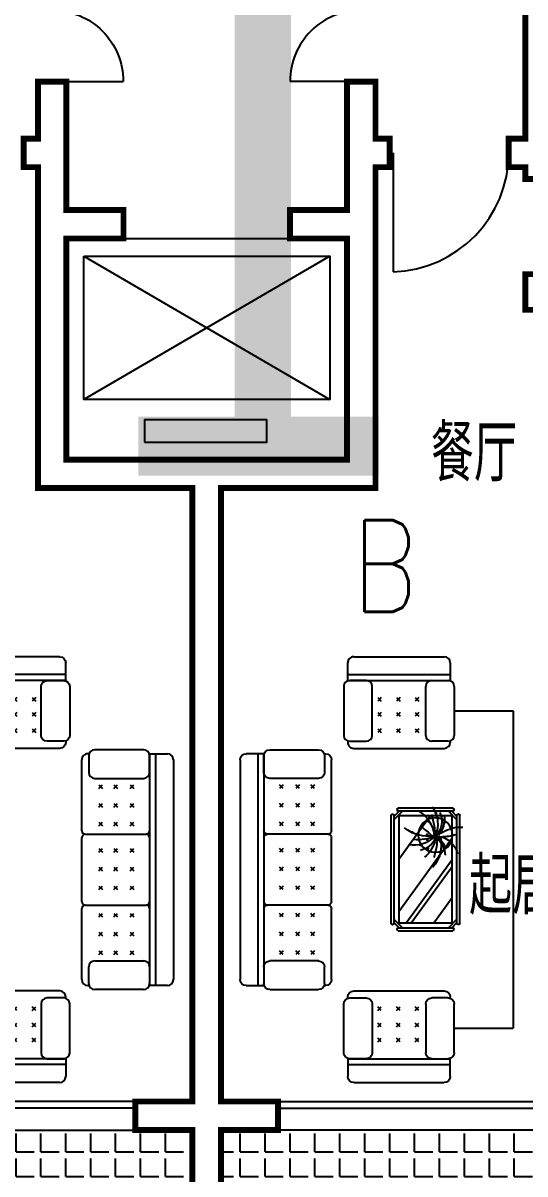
# Model space of a CAD drawing. Header units: millimetres. Extents: x 643 to 40043, y 348 to 31548.
# Drawn here: x 18798 to 23020, y 6858 to 16540 of the extents above; entities that cross this region are included whole.
import ezdxf

# ---------------------------------------------------------------- set-up
doc = ezdxf.new("R2010")
doc.units = ezdxf.units.MM
for name, color, linetype in [('GROUND', 2, 'Continuous'), ('PUB_TEXT', 7, 'Continuous'), ('PUB_WALL', 255, 'Continuous'), ('PUB_WINDW', 7, 'Continuous'), ('WALL', 255, 'Continuous'), ('WINDOW', 2, 'Continuous')]:
    doc.layers.add(name, color=color, linetype=linetype)
doc.styles.add('-宋体', font='SimSun.ttf', dxfattribs={"width": 0.8})
doc.styles.add('_HZDX', font='txt.shx', dxfattribs={"width": 0.8, "bigfont": 'HZDX.shx'})
doc.styles.add('DIM_FONT', font='SIMPLEX', dxfattribs={"width": 0.8})

# ---------------------------------------------------------------- blocks, each defined once
blk = doc.blocks.new('M_A2ZXL')
blk.add_line((-0.4717, 0), (-0.4717, -0.9996))
blk.add_arc((-0.5, 0), 1, 271.62314, 0)
blk = doc.blocks.new('M_C47JEV')
for p, q in [((-431.2, 711.1), (-431.2, 720)), ((-414.7, 711.1), (-275, 711.1)), ((381.2, 770), (-381.2, 770)), ((414.7, 711.1), (275, 711.1)), ((431.2, 711.1), (431.2, 720)), ((-464.7, 250), (-464.7, 661.1)), ((-225, 661.1), (-225, 250)), ((-136.2, 606.5), (-166.3, 636.6)), ((-166.3, 606.5), (-136.2, 636.6)), ((-8.7, 606.5), (21.4, 636.6)), ((21.4, 606.5), (-8.7, 636.6)), ((179, 606.5), (148.8, 636.6)), ((148.8, 606.5), (179, 636.6)), ((225, 661.1), (225, 250)), ((464.7, 250), (464.7, 661.1)), ((-136.2, 469.3), (-166.3, 499.5)), ((-166.3, 469.3), (-136.2, 499.5)), ((21.4, 469.3), (-8.7, 499.5)), ((-8.7, 469.3), (21.4, 499.5)), ((179, 469.3), (148.8, 499.5)), ((148.8, 469.3), (179, 499.5)), ((-136.2, 342.3), (-166.3, 372.5)), ((-166.3, 342.3), (-136.2, 372.5)), ((21.4, 342.3), (-8.7, 372.5)), ((-8.7, 342.3), (21.4, 372.5)), ((179, 342.3), (148.8, 372.5)), ((148.8, 342.3), (179, 372.5)), ((-431.2, 50), (-431.2, 202.8)), ((431.2, 200), (-431.2, 200)), ((-275, 200), (-414.7, 200)), ((275, 200), (414.7, 200)), ((431.2, 200), (431.2, 50)), ((431.2, 150), (-431.2, 150)), ((381.2, 0), (-381.2, 0))]:
    blk.add_line(p, q)
for centre, start, end in [((-414.7, 661.1), 90, 180), ((-381.2, 720), 90, 180), ((-275, 661.1), 0, 90), ((275, 661.1), 90, 180), ((381.2, 720), 360, 90), ((414.7, 661.1), 0, 90), ((-414.7, 250), 180, 270), ((-275, 250), 270, 0), ((275, 250), 180, 270), ((414.7, 250), 270, 0), ((-381.2, 50), 180, 270), ((381.2, 50), 270, 0)]:
    blk.add_arc(centre, 50, start, end)
at = {"style": 'DIM_FONT', "width": 0.8, "flags": 9}
for tag in ['YSIZE', 'XSIZE']:
    blk.add_attdef(tag, (0, 0), '', height=0.5, dxfattribs=at)
blk = doc.blocks.new('M_A13ZTG')
for p, q in [((-0.5018, 0.2083), (0.4982, 0.2083)), ((-0.5018, 0.2083), (-0.5018, 0.1896)), ((0.4982, 0.2083), (0.4982, 0.1896)), ((-0.5018, 0.1896), (0.4982, 0.1896))]:
    blk.add_line(p, q)
blk = doc.blocks.new('M_C46QQU')
for p, q in [((-975, 711.1), (-975, 720)), ((-958.4, 711.1), (-817.8, 711.1)), ((-925, 770), (-326.8, 770)), ((-297.8, 740), (-297.8, 230)), ((-268.7, 770), (268.7, 770)), ((297.8, 740), (297.8, 230)), ((326.8, 770), (925, 770)), ((958.4, 711.1), (817.8, 711.1)), ((975, 711.1), (975, 720)), ((-1008.4, 250), (-1008.4, 661.1)), ((-767.8, 661.1), (-767.8, 250)), ((-713.4, 626.7), (-683.2, 596.5)), ((-683.2, 626.7), (-713.4, 596.5)), ((-555.8, 626.7), (-525.6, 596.5)), ((-525.6, 626.7), (-555.8, 596.5)), ((-398.2, 626.7), (-368, 596.5)), ((-368, 626.7), (-398.2, 596.5)), ((-138, 626.7), (-168.2, 596.5)), ((-168.2, 626.7), (-138, 596.5)), ((19.6, 626.7), (-10.6, 596.5)), ((-10.6, 626.7), (19.6, 596.5)), ((177.1, 626.7), (147, 596.5)), ((147, 626.7), (177.1, 596.5)), ((368, 626.7), (398.2, 596.5)), ((398.2, 626.7), (368, 596.5)), ((525.6, 626.7), (555.8, 596.5)), ((555.8, 626.7), (525.6, 596.5)), ((683.2, 626.7), (713.4, 596.5)), ((713.4, 626.7), (683.2, 596.5)), ((767.8, 661.1), (767.8, 250)), ((1008.4, 250), (1008.4, 661.1)), ((-713.4, 499.7), (-683.2, 469.5)), ((-683.2, 499.7), (-713.4, 469.5)), ((-555.8, 499.7), (-525.6, 469.5)), ((-525.6, 499.7), (-555.8, 469.5)), ((-398.2, 499.7), (-368, 469.5)), ((-368, 499.7), (-398.2, 469.5)), ((-138, 499.7), (-168.2, 469.5)), ((-168.2, 499.7), (-138, 469.5)), ((19.6, 499.7), (-10.6, 469.5)), ((-10.6, 499.7), (19.6, 469.5)), ((177.1, 499.7), (147, 469.5)), ((147, 499.7), (177.1, 469.5)), ((368, 499.7), (398.2, 469.5)), ((398.2, 499.7), (368, 469.5)), ((525.6, 499.7), (555.8, 469.5)), ((555.8, 499.7), (525.6, 469.5)), ((683.2, 499.7), (713.4, 469.5)), ((713.4, 499.7), (683.2, 469.5)), ((-713.4, 362.5), (-683.2, 332.3)), ((-683.2, 362.5), (-713.4, 332.3)), ((-525.6, 362.5), (-555.8, 332.3)), ((-555.8, 362.5), (-525.6, 332.3)), ((-398.2, 362.5), (-368, 332.3)), ((-368, 362.5), (-398.2, 332.3)), ((-138, 362.5), (-168.2, 332.3)), ((-168.2, 362.5), (-138, 332.3)), ((-10.6, 362.5), (19.6, 332.3)), ((19.6, 362.5), (-10.6, 332.3)), ((177.1, 362.5), (147, 332.3)), ((147, 362.5), (177.1, 332.3)), ((368, 362.5), (398.2, 332.3)), ((398.2, 362.5), (368, 332.3)), ((555.8, 362.5), (525.6, 332.3)), ((525.6, 362.5), (555.8, 332.3)), ((683.2, 362.5), (713.4, 332.3)), ((713.4, 362.5), (683.2, 332.3)), ((-975, 50), (-975, 202.8)), ((975, 200), (-975, 200)), ((-817.8, 200), (-958.4, 200)), ((817.8, 200), (958.4, 200)), ((975, 200), (975, 50)), ((975, 150), (-975, 150)), ((925, 0), (-925, 0))]:
    blk.add_line(p, q)
for centre, radius, start, end in [((-958.4, 661.1), 50, 90, 180), ((-925, 720), 50, 90, 180), ((-817.8, 661.1), 50, 0, 90), ((-327.8, 740), 30, 360, 90), ((-267.8, 740), 30, 90, 180), ((267.8, 740), 30, 0, 90), ((327.8, 740), 30, 90, 180), ((817.8, 661.1), 50, 90, 180), ((925, 720), 50, 360, 90), ((958.4, 661.1), 50, 0, 90), ((-958.4, 250), 50, 180, 270), ((-817.8, 250), 50, 270, 0), ((-327.8, 230), 30, 270, 0), ((-267.8, 230), 30, 180, 270), ((267.8, 230), 30, 270, 360), ((327.8, 230), 30, 180, 270), ((817.8, 250), 50, 180, 270), ((958.4, 250), 50, 270, 0), ((-925, 50), 50, 180, 270), ((925, 50), 50, 270, 0)]:
    blk.add_arc(centre, radius, start, end)
at = {"style": 'DIM_FONT', "width": 0.8, "flags": 9}
for tag in ['YSIZE', 'XSIZE']:
    blk.add_attdef(tag, (0, 0), '', height=0.5, dxfattribs=at)
blk = doc.blocks.new('M_C57NTX')
for p, q in [((-435.8, 293.4), (473.1, 293.4)), ((-496.3, -226.1), (-496.3, 232.8)), ((-486.3, 242.8), (-481.3, 242.8)), ((-427.3, 268.4), (-471.3, 224.4)), ((-399, 268.4), (-471.3, 196.1)), ((-471.3, -226.1), (-471.3, 232.8)), ((-445.8, 283.4), (-445.8, 278.4)), ((-435.8, 268.4), (473.1, 268.4)), ((-431.3, 72.4), (-216.6, 228.4)), ((-431.3, -116.3), (43.1, 228.4)), ((-431.3, -159.2), (102.3, 228.4)), ((-336.1, -221.6), (283.4, 228.4)), ((436.4, 268.4), (508.7, 196.1)), ((464.7, 268.4), (508.7, 224.4)), ((483.1, 283.4), (483.1, 278.4)), ((508.7, 232.8), (508.7, -226.1)), ((523.7, 242.8), (518.7, 242.8)), ((533.7, 232.8), (533.7, -226.1)), ((106, -221.6), (468.7, 41.8)), ((-399, -261.6), (-471.3, -189.3)), ((436.4, -261.6), (508.7, -189.3)), ((-486.3, -236.1), (-481.3, -236.1)), ((-427.3, -261.6), (-471.3, -217.6)), ((-445.8, -276.6), (-445.8, -271.6)), ((473.1, -261.6), (-435.8, -261.6)), ((473.1, -286.6), (-435.8, -286.6)), ((464.7, -261.6), (508.7, -217.6)), ((483.1, -276.6), (483.1, -271.6)), ((523.7, -236.1), (518.7, -236.1))]:
    blk.add_line(p, q)
blk.add_lwpolyline([(-431.3, -221.6), (-431.3, 228.4), (468.7, 228.4), (468.7, -221.6)], close=True)
at = {"const_width": 12}
for points in [[(123.4, 119.9, 1), (135.4, 119.9, 1)], [(225.1, 149.5, 1), (237.1, 149.5, 1)], [(252.6, 126.5, 1), (264.6, 126.5, 1)], [(288.3, 106.6, 1), (300.3, 106.6, 1)], [(293.8, 93.5, 1), (305.8, 93.5, 1)], [(307.5, 86.9, 1), (319.5, 86.9, 1)], [(409.3, 162.8, 1), (421.3, 162.8, 1)], [(486.2, 90.2, 1), (498.2, 90.2, 1)], [(189.4, 24.2, 1), (201.4, 24.2, 1)], [(263.6, 17.6, 1), (275.6, 17.6, 1)], [(277.3, 83.6, 1), (289.3, 83.6, 1)], [(296.6, 73.7, 1), (308.6, 73.7, 1)], [(304.8, 17.6, 1), (316.8, 17.6, 1)], [(417.5, 27.5, 1), (429.5, 27.5, 1)], [(219.6, -38.5, 1), (231.6, -38.5, 1)], [(324.1, -107.7, 1), (336.1, -107.7, 1)]]:
    blk.add_lwpolyline(points, format="xyb", close=True, dxfattribs=at)
blk.add_circle((307.6, 86), 144.3)
for centre, radius, start, end in [((-435.8, 283.4), 10, 90, 180), ((156.2, 293.1), 219.3, 342.94564, 6.48138), ((473.1, 283.4), 10, 0, 90), ((-486.3, 232.8), 10, 90, 180), ((-481.3, 232.8), 10, 0, 90), ((-435.8, 278.4), 10, 180, 270), ((108.6, 83.2), 192.6, 6.99045, 78.02836), ((781.4, 125.5), 489.9, 163.85612, 179.11051), ((-394.7, 504.4), 810.4, 328.98728, 340.36101), ((473.1, 278.4), 10, 270, 0), ((518.7, 232.8), 10, 90, 180), ((523.7, 232.8), 10, 0, 90), ((228, -157.3), 292.8, 78.55155, 130.98153), ((279.7, -402.1), 502.4, 88.32856, 108.729), ((110, -88), 258.8, 48.7581, 83.8624), ((175.6, 42.4), 126.2, 28.89012, 78.45792), ((421.1, -27.3), 168.8, 62.99086, 135.91017), ((404.5, -127.5), 234.4, 53.32313, 115.76326), ((448, -69.4), 232.8, 85.87406, 126.95584), ((343.6, -193.6), 291.3, 103.04524, 139.77663), ((363.8, -83.6), 190.4, 114.09558, 166.29534), ((481.8, -98.4), 259.7, 134.48606, 189.37622), ((613.2, -62), 345.5, 155.08876, 185.96372), ((267.2, -554.8), 642.2, 70.5249, 87.82437), ((624, 27.5), 325.2, 171.24958, 218.23328), ((-1013.4, -1156.3), 1790, 39.04877, 42.6799), ((268.8, -207.6), 287.3, 31.31505, 82.13779), ((-486.3, -226.1), 10, 180, 270), ((-481.3, -226.1), 10, 270, 0), ((-435.8, -271.6), 10, 90, 180), ((-435.8, -276.6), 10, 180, 270), ((473.1, -271.6), 10, 0, 90), ((473.1, -276.6), 10, 270, 0), ((518.7, -226.1), 10, 180, 270), ((523.7, -226.1), 10, 270, 0)]:
    blk.add_arc(centre, radius, start, end)
at = {"style": 'DIM_FONT', "width": 0.8, "flags": 9}
for tag in ['YSIZE', 'XSIZE']:
    blk.add_attdef(tag, (0, 0), '', height=0.5, dxfattribs=at)
blk = doc.blocks.new('M_A3PTU')
for p, q in [((-0.5, 0), (-0.4985, -0.4982)), ((0.5, 0), (0.4985, -0.4982))]:
    blk.add_line(p, q)
for centre, start, end in [((-0.4975, -0.0007), 269.88501, 0.07634), ((0.4975, -0.0007), 179.92366, 270.11499)]:
    blk.add_arc(centre, 0.4975, start, end)
blk = doc.blocks.new('1T4F68')
at = {"layer": 'GROUND'}
h = blk.add_hatch(dxfattribs=at)
h.set_pattern_fill('ANGLE', scale=30, style=0)
h.set_pattern_definition([(0, (1346.38, -23130.12), (0, 209.55), [152.4, -57.15]), (90, (1346.38, -23130.12), (-209.55, 1e-14), [152.4, -57.15])])
h.paths.add_polyline_path([(11805.8, -21964.5), (11205.8, -21964.5), (11205.8, -23044.5), (12682, -23044.5, 0.078483), (15285.8, -23493.6), (15285.8, -21964.5), (14805.8, -21964.5)])
h.paths.add_polyline_path([(16005.8, -21964.5), (15525.8, -21964.5), (15525.8, -23493.6, 0.078483), (18129.7, -23044.5), (19605.8, -23044.5), (19605.8, -21964.5), (19005.8, -21964.5)])
at = {"layer": 'GROUND', "color": 7}
for p, q in [((14705.8, -14464.5), (16105.8, -14464.5)), ((14372.9, -14613.2), (16440.7, -15820.2)), ((16440.7, -14613.2), (14372.9, -15820.2)), ((17487.9, -18439), (17984.7, -18439)), ((17984.7, -18439), (17984.7, -21108.6)), ((17487.9, -21108.6), (17984.7, -21108.6)), ((11805.8, -21964.5), (14805.8, -21964.5)), ((19005.8, -21964.5), (16005.8, -21964.5))]:
    blk.add_line(p, q, dxfattribs=at)
for points in [[(14372.9, -14613.2), (16440.7, -14613.2), (16440.7, -15820.2), (14372.9, -15820.2)], [(14882.7, -16178.5), (15911.9, -16178.5), (15911.9, -15990), (14882.7, -15990)]]:
    blk.add_lwpolyline(points, close=True, dxfattribs=at)
at = {"layer": 'PUB_WALL', "color": 7, "const_width": 50}
blk.add_lwpolyline([(18085.8, -13624.5), (17945.8, -13624.5), (17945.8, -13864.5), (18085.8, -13864.5), (18085.8, -13964.5), (18325.8, -13964.5), (18325.8, -12664.5), (21685.8, -12664.5), (21685.8, -13144.5), (21925.8, -13144.5), (21925.8, -12664.5), (23605.8, -12664.5), (23605.8, -12424.5), (21925.8, -12424.5), (21925.8, -11944.5), (21685.8, -11944.5), (21685.8, -12424.5), (18325.8, -12424.5), (18325.8, -11124.5), (18085.8, -11124.5), (18085.8, -11224.5), (17945.8, -11224.5), (17945.8, -11464.5), (18085.8, -11464.5)], close=True, dxfattribs=at)
for points in [[(15285.8, -23493.6), (15285.8, -21964.5), (14805.8, -21964.5), (14805.8, -21724.5), (15285.8, -21724.5), (15285.8, -16564.5), (13985.8, -16564.5), (13985.8, -13864.5), (13865.8, -13864.5), (13865.8, -13624.5), (13985.8, -13624.5), (13985.8, -13144.5), (14225.8, -13144.5), (14225.8, -14224.5), (14705.8, -14224.5), (14705.8, -14464.5), (14225.8, -14464.5), (14225.8, -16324.5), (16585.8, -16324.5), (16585.8, -14464.5), (16105.8, -14464.5), (16105.8, -14224.5), (16585.8, -14224.5), (16585.8, -13144.5), (16825.8, -13144.5), (16825.8, -13624.5), (16945.8, -13624.5), (16945.8, -13864.5), (16825.8, -13864.5), (16825.8, -16564.5), (15525.8, -16564.5), (15525.8, -21724.5), (16005.8, -21724.5), (16005.8, -21964.5), (15525.8, -21964.5), (15525.8, -23493.6)], [(20085.8, -15064.5), (18085.8, -15064.5), (18085.8, -14764.5), (18325.8, -14764.5)]]:
    blk.add_lwpolyline(points, dxfattribs=at)
at = {"layer": 'WALL', "color": 7}
for p, q in [((13985.8, -13144.5), (14225.8, -13144.5)), ((13985.8, -13624.5), (13985.8, -13144.5)), ((14225.8, -13144.5), (14225.8, -14224.5)), ((16825.8, -13144.5), (16585.8, -13144.5)), ((16585.8, -13144.5), (16585.8, -14224.5)), ((16825.8, -13624.5), (16825.8, -13144.5)), ((13865.8, -13864.5), (13865.8, -13624.5)), ((13865.8, -13624.5), (13985.8, -13624.5)), ((16945.8, -13624.5), (16825.8, -13624.5)), ((16945.8, -13864.5), (16945.8, -13624.5)), ((18085.8, -13624.5), (17945.8, -13624.5)), ((17945.8, -13864.5), (17945.8, -13624.5)), ((13985.8, -13864.5), (13865.8, -13864.5)), ((13985.8, -16564.5), (13985.8, -13864.5)), ((16825.8, -16564.5), (16825.8, -13864.5)), ((16825.8, -13864.5), (16945.8, -13864.5)), ((17945.8, -13864.5), (18085.8, -13864.5)), ((14705.8, -14224.5), (14225.8, -14224.5)), ((14705.8, -14224.5), (14705.8, -14464.5)), ((16105.8, -14224.5), (16105.8, -14464.5)), ((16585.8, -14224.5), (16105.8, -14224.5)), ((14225.8, -14464.5), (14225.8, -16324.5)), ((14705.8, -14464.5), (14225.8, -14464.5)), ((16585.8, -14464.5), (16105.8, -14464.5)), ((16585.8, -14464.5), (16585.8, -16324.5)), ((14225.8, -16324.5), (16585.8, -16324.5)), ((15285.8, -16564.5), (13985.8, -16564.5)), ((15285.8, -21724.5), (15285.8, -16564.5)), ((15525.8, -21724.5), (15525.8, -16564.5)), ((15525.8, -16564.5), (16825.8, -16564.5)), ((14805.8, -21724.5), (14805.8, -21964.5)), ((14805.8, -21724.5), (15285.8, -21724.5)), ((15525.8, -21724.5), (16005.8, -21724.5)), ((16005.8, -21724.5), (16005.8, -21964.5)), ((15285.8, -21964.5), (14805.8, -21964.5)), ((15285.8, -23493.6), (15285.8, -21964.5)), ((15525.8, -21964.5), (16005.8, -21964.5)), ((15525.8, -23493.6), (15525.8, -21964.5))]:
    blk.add_line(p, q, dxfattribs=at)
at = {"layer": 'GROUND', "color": 7, "xscale": -1}
for name, p, rotation in [('M_C47JEV', (13788.5, -17983.4), 180), ('M_C46QQU', (15686.4, -19773.8), 270), ('M_C57NTX', (17242.6, -19790.9), 270)]:
    blk.add_blockref(name, p, dxfattribs=dict(at, rotation=rotation))
at = {"layer": 'GROUND', "color": 7}
for name, p, rotation in [('M_C47JEV', (17023.2, -17983.4), 180), ('M_C46QQU', (15125.3, -19773.8), 90)]:
    blk.add_blockref(name, p, dxfattribs=dict(at, rotation=rotation))
blk.add_blockref('M_C47JEV', (13788.5, -21564.2), dxfattribs=at)
at = {"layer": 'GROUND', "color": 7, "xscale": -1}
blk.add_blockref('M_C47JEV', (17023.2, -21564.2), dxfattribs=at)
at = {"layer": 'WINDOW', "color": 7}
for name, p, xscale, yscale, zscale, rotation in [('M_A3PTU', (14105.8, -12544.5), 1200, -1200, 1200, 270), ('M_A3PTU', (16705.8, -12544.5), -1200, -1200, 1200, 90), ('M_A13ZTG', (13300.4, -21155.7), 3000, 3000, 3000, 180), ('M_A13ZTG', (17511.3, -21155.7), -3000, 3000, 3000, 180)]:
    blk.add_blockref(name, p, dxfattribs=dict(at, xscale=xscale, yscale=yscale, zscale=zscale, rotation=rotation))
at = {"layer": 'WINDOW', "color": 7, "xscale": 1000, "yscale": 1000, "zscale": 1000}
blk.add_blockref('M_A2ZXL', (17445.8, -13744.5), dxfattribs=at)
at = {"layer": 'PUB_TEXT', "color": 7, "style": '_HZDX', "width": 0.8}
for s, height, p in [('餐厅', 476, (17291.7, -16509.3)), ('B', 771.1, (16628.4, -17605.3)), ('起居室', 476, (17612.7, -20148.6))]:
    blk.add_text(s, height=height, dxfattribs=at).set_placement(p)

msp = doc.modelspace()

# ---------------------------------------------------------------- block references
at = {"layer": 'PUB_WINDW'}
msp.add_blockref('1T4F68', (4937.3, 29192.1), dxfattribs=at)

# ---------------------------------------------------------------- texts
at = {"layer": 'PUB_TEXT', "style": '-宋体', "width": 0.8}
msp.add_text('1T4F68', height=4800, dxfattribs=at).set_placement((19427.6, 12733.7))

doc.saveas('drawing.dxf')
